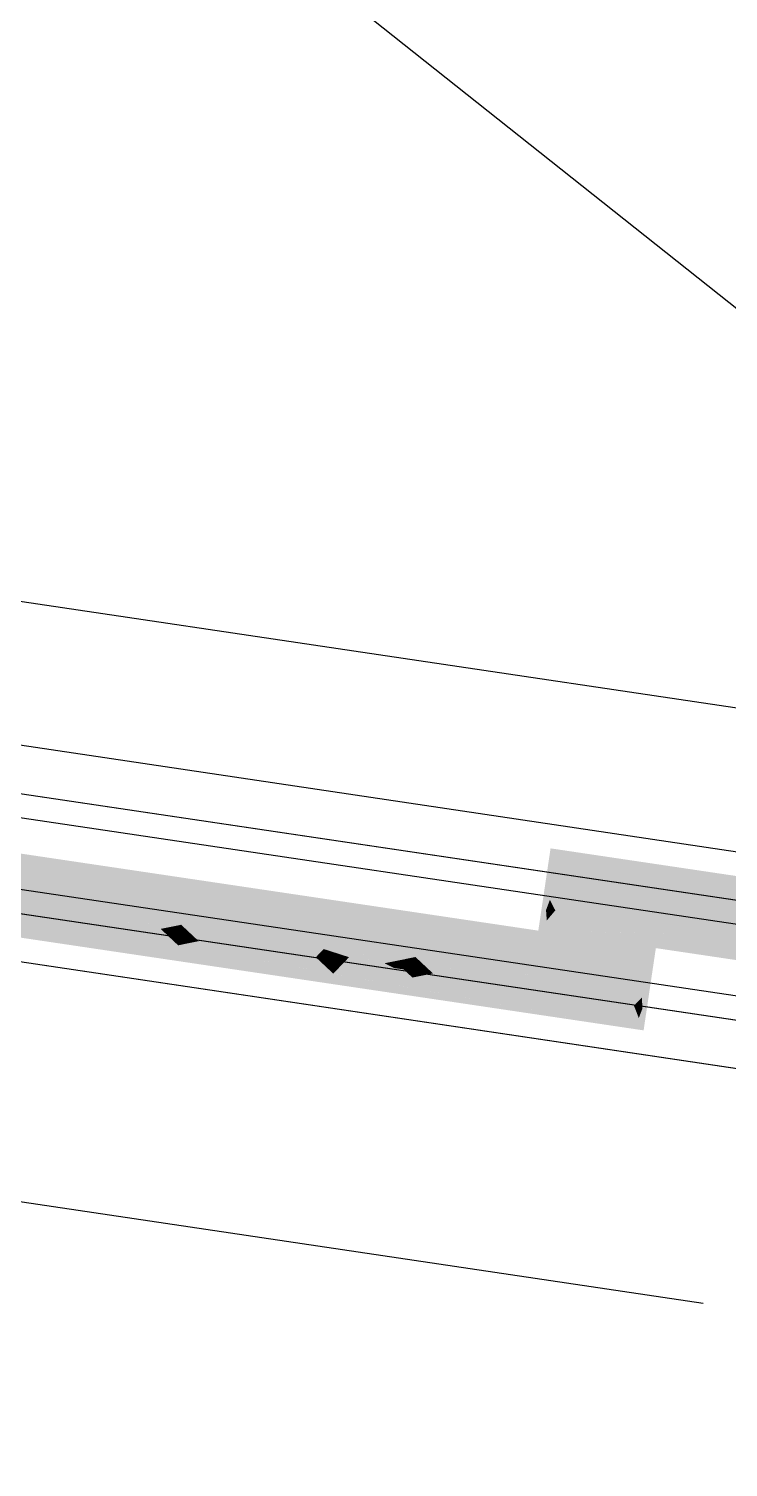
# Model space of a CAD drawing. Header units: millimetres. Extents: x 338 to 506, y 179 to 335.
# Drawn here: x 425.672 to 425.966, y 221.175 to 221.78 of the extents above; entities that cross this region are included whole.
import ezdxf
from ezdxf.enums import TextEntityAlignment as Align

# ---------------------------------------------------------------- set-up
doc = ezdxf.new("R2010")
doc.units = ezdxf.units.MM
doc.linetypes.add('CENTER', pattern=[2, 1.25, -0.25, 0.25, -0.25])
doc.linetypes.add('DASHED2', pattern=[0.375, 0.25, -0.125])
for name, color, linetype in [('DOORNOTE', 210, 'Continuous'), ('DOORNOTE___100', 210, 'Continuous'), ('EJES_DE_COLUMNA', 255, 'DASHED2'), ('MUROS', 32, 'Continuous'), ('REJAS', 151, 'Continuous')]:
    doc.layers.add(name, color=color, linetype=linetype)
doc.styles.add('ARIAL', font='txt', dxfattribs={"height": 1})

# ---------------------------------------------------------------- blocks, each defined once
blk = doc.blocks.new('*U972')
at = {"layer": 'REJAS', "color": 9, "linetype": 'Continuous', "extrusion": (0, 0, -1)}
for points in [[(-44.0479, 66.55333), (-44.0654, 67.08394), (-44.0654, 66.02272)], [(-44.03915, 66.28803), (-44.0304, 66.02272), (-44.0304, 66.55333)], [(-44.0479, 66.55333), (-44.0654, 66.02272), (-44.03915, 66.28803)], [(-44.04243, 66.25486), (-44.03696, 66.2217), (-44.03915, 66.28803)], [(-44.04243, 66.25486), (-44.04571, 66.2217), (-44.0397, 66.23828)], [(-44.04271, 66.22999), (-44.03696, 66.2217), (-44.0397, 66.23828)], [(-44.04271, 66.22999), (-44.0418, 66.22446), (-44.03984, 66.22584)], [(-44.0418, 66.22446), (-44.04271, 66.22999), (-44.04421, 66.22584)], [(-44.03984, 66.22584), (-44.0418, 66.22446), (-44.03696, 66.2217)], [(-44.03696, 66.2217), (-44.0418, 66.22446), (-44.04134, 66.2217)], [(-44.04134, 66.2217), (-44.0418, 66.22446), (-44.04571, 66.2217)], [(-44.04571, 66.2217), (-44.0418, 66.22446), (-44.04421, 66.22584)], [(-44.04025, 66.18854), (-44.03478, 66.15537), (-44.03696, 66.2217)], [(-44.04134, 66.2217), (-44.04088, 66.21894), (-44.03696, 66.2217)], [(-44.03696, 66.2217), (-44.04088, 66.21894), (-44.03847, 66.21755)], [(-44.04298, 66.20512), (-44.04025, 66.18854), (-44.03696, 66.2217)], [(-44.04088, 66.21894), (-44.03997, 66.21341), (-44.03847, 66.21755)], [(-44.04298, 66.20512), (-44.03997, 66.21341), (-44.04571, 66.2217)], [(-44.03997, 66.21341), (-44.04088, 66.21894), (-44.04284, 66.21755)], [(-44.04571, 66.2217), (-44.05228, 66.15537), (-44.04025, 66.18854)], [(-44.04284, 66.21755), (-44.04088, 66.21894), (-44.04571, 66.2217)], [(-44.04571, 66.2217), (-44.04088, 66.21894), (-44.04134, 66.2217)], [(-44.04025, 66.18854), (-44.04043, 66.17195), (-44.03751, 66.17195)], [(-44.04325, 66.18025), (-44.04043, 66.17195), (-44.04025, 66.18854)], [(-44.04626, 66.17195), (-44.04043, 66.17195), (-44.04325, 66.18025)], [(-44.03751, 66.17195), (-44.04043, 66.17195), (-44.03478, 66.15537)], [(-44.03478, 66.15537), (-44.04043, 66.17195), (-44.04052, 66.16366)], [(-44.04043, 66.17195), (-44.04626, 66.17195), (-44.04052, 66.16366)], [(-44.04626, 66.17195), (-44.04444, 66.1609), (-44.04052, 66.16366)], [(-44.04444, 66.1609), (-44.04626, 66.17195), (-44.04927, 66.16366)], [(-44.03478, 66.15537), (-44.04052, 66.16366), (-44.03961, 66.15814)], [(-44.03961, 66.15814), (-44.04052, 66.16366), (-44.04444, 66.1609)], [(-44.05228, 66.15537), (-44.04444, 66.1609), (-44.04927, 66.16366)], [(-44.03719, 66.15675), (-44.0393, 66.15629), (-44.03478, 66.15537)], [(-44.03478, 66.15537), (-44.0393, 66.15629), (-44.03915, 66.15537)], [(-44.03961, 66.15814), (-44.0393, 66.15629), (-44.03719, 66.15675)], [(-44.03915, 66.15537), (-44.0393, 66.15629), (-44.04353, 66.15537)], [(-44.0393, 66.15629), (-44.03961, 66.15814), (-44.04157, 66.15675)], [(-44.04353, 66.15537), (-44.0393, 66.15629), (-44.04157, 66.15675)], [(-44.03961, 66.15814), (-44.04444, 66.1609), (-44.04353, 66.15537)], [(-44.04353, 66.15537), (-44.04444, 66.1609), (-44.05228, 66.15537)], [(-44.04134, 66.08905), (-44.0304, 66.02272), (-44.03478, 66.15537)], [(-44.03478, 66.15537), (-44.039, 66.15445), (-44.03674, 66.15399)], [(-44.039, 66.15445), (-44.03478, 66.15537), (-44.03915, 66.15537)], [(-44.03478, 66.15537), (-44.04262, 66.14985), (-44.03778, 66.14708)], [(-44.04079, 66.13879), (-44.03806, 66.12221), (-44.03478, 66.15537)], [(-44.03674, 66.15399), (-44.039, 66.15445), (-44.0387, 66.15261)], [(-44.04262, 66.14985), (-44.04079, 66.13879), (-44.03778, 66.14708)], [(-44.0387, 66.15261), (-44.039, 66.15445), (-44.04111, 66.15399)], [(-44.0387, 66.15261), (-44.04111, 66.15399), (-44.04161, 66.15261)], [(-44.04161, 66.15261), (-44.04066, 66.15123), (-44.0387, 66.15261)], [(-44.04111, 66.15399), (-44.039, 66.15445), (-44.04353, 66.15537)], [(-44.04353, 66.15537), (-44.039, 66.15445), (-44.03915, 66.15537)], [(-44.04262, 66.14985), (-44.04066, 66.15123), (-44.04161, 66.15261)], [(-44.04681, 66.12221), (-44.04079, 66.13879), (-44.05228, 66.15537)], [(-44.04079, 66.13879), (-44.04262, 66.14985), (-44.04653, 66.14708)], [(-44.04111, 66.15399), (-44.04353, 66.15537), (-44.04161, 66.15261)], [(-44.05228, 66.15537), (-44.0654, 66.02272), (-44.04134, 66.08905)], [(-44.04353, 66.15537), (-44.04307, 66.15261), (-44.04161, 66.15261)], [(-44.04307, 66.15261), (-44.04262, 66.14985), (-44.04161, 66.15261)], [(-44.04653, 66.14708), (-44.04262, 66.14985), (-44.05228, 66.15537)], [(-44.05228, 66.15537), (-44.04262, 66.14985), (-44.04353, 66.15537)], [(-44.04079, 66.13879), (-44.04088, 66.1305), (-44.03943, 66.1305)], [(-44.0423, 66.13465), (-44.04088, 66.1305), (-44.04079, 66.13879)], [(-44.0438, 66.1305), (-44.04088, 66.1305), (-44.0423, 66.13465)], [(-44.03943, 66.1305), (-44.04088, 66.1305), (-44.03806, 66.12221)], [(-44.03806, 66.12221), (-44.04088, 66.1305), (-44.04093, 66.12635)], [(-44.04093, 66.12635), (-44.04289, 66.12497), (-44.03806, 66.12221)], [(-44.04088, 66.1305), (-44.0438, 66.1305), (-44.04093, 66.12635)], [(-44.0438, 66.1305), (-44.04289, 66.12497), (-44.04093, 66.12635)], [(-44.0453, 66.12635), (-44.04289, 66.12497), (-44.0438, 66.1305)], [(-44.04681, 66.12221), (-44.04289, 66.12497), (-44.0453, 66.12635)], [(-44.03806, 66.12221), (-44.04289, 66.12497), (-44.04243, 66.12221)], [(-44.03956, 66.11806), (-44.03806, 66.12221), (-44.04198, 66.11945)], [(-44.03806, 66.12221), (-44.04243, 66.12221), (-44.04198, 66.11945)], [(-44.04107, 66.11392), (-44.0397, 66.10563), (-44.03806, 66.12221)], [(-44.04107, 66.11392), (-44.03956, 66.11806), (-44.04198, 66.11945)], [(-44.04407, 66.10563), (-44.04107, 66.11392), (-44.04681, 66.12221)], [(-44.04198, 66.11945), (-44.04394, 66.11806), (-44.04107, 66.11392)], [(-44.04243, 66.12221), (-44.04681, 66.12221), (-44.04198, 66.11945)], [(-44.04681, 66.12221), (-44.04394, 66.11806), (-44.04198, 66.11945)], [(-44.04289, 66.12497), (-44.04681, 66.12221), (-44.04243, 66.12221)], [(-44.04407, 66.10563), (-44.0397, 66.10563), (-44.04107, 66.11392)], [(-44.04134, 66.08905), (-44.0397, 66.10563), (-44.04407, 66.10563)], [(-44.04134, 66.08905), (-44.0417, 66.05588), (-44.03587, 66.05588)], [(-44.04735, 66.07246), (-44.0417, 66.05588), (-44.04134, 66.08905)], [(-44.05337, 66.05588), (-44.0417, 66.05588), (-44.04735, 66.07246)], [(-44.03587, 66.05588), (-44.0417, 66.05588), (-44.0304, 66.02272)], [(-44.0304, 66.02272), (-44.0417, 66.05588), (-44.04189, 66.0393)], [(-44.0417, 66.05588), (-44.05337, 66.05588), (-44.04189, 66.0393)], [(-44.05337, 66.05588), (-44.04972, 66.03377), (-44.04189, 66.0393)], [(-44.04972, 66.03377), (-44.05337, 66.05588), (-44.05939, 66.0393)], [(-44.0304, 66.02272), (-44.04189, 66.0393), (-44.04006, 66.02825)], [(-44.04006, 66.02825), (-44.04189, 66.0393), (-44.04972, 66.03377)], [(-44.0654, 66.02272), (-44.04972, 66.03377), (-44.05939, 66.0393)], [(-44.04006, 66.02825), (-44.04972, 66.03377), (-44.0479, 66.02272)], [(-44.0479, 66.02272), (-44.04972, 66.03377), (-44.0654, 66.02272)], [(-44.03523, 66.02548), (-44.03946, 66.02456), (-44.0304, 66.02272)], [(-44.0304, 66.02272), (-44.03946, 66.02456), (-44.03915, 66.02272)], [(-44.04006, 66.02825), (-44.03946, 66.02456), (-44.03523, 66.02548)], [(-44.03915, 66.02272), (-44.03946, 66.02456), (-44.0479, 66.02272)], [(-44.03946, 66.02456), (-44.04006, 66.02825), (-44.04398, 66.02548)], [(-44.0479, 66.02272), (-44.03946, 66.02456), (-44.04398, 66.02548)]]:
    blk.add_solid(points, dxfattribs=at)
blk = doc.blocks.new('*U973')
at = {"layer": 'REJAS', "color": 9, "linetype": 'Continuous', "extrusion": (0, 0, -1)}
for points in [[(-44.07415, 66.00303), (-44.07124, 65.93333), (-44.0654, 66.07272)], [(-44.0654, 66.07272), (-44.07124, 65.93333), (-44.0654, 65.93333)], [(-44.0654, 66.07272), (-44.07488, 66.06691), (-44.07634, 66.0553)], [(-44.07014, 66.06982), (-44.0654, 66.07272), (-44.07439, 66.07078)], [(-44.0654, 66.07272), (-44.07415, 66.07272), (-44.07439, 66.07078)], [(-44.06978, 66.03787), (-44.0654, 66.07272), (-44.07561, 66.03787)], [(-44.0654, 66.07272), (-44.07634, 66.0553), (-44.07561, 66.03787)], [(-44.0829, 65.93333), (-44.07415, 66.00303), (-44.1004, 66.07272)], [(-44.07415, 66.07272), (-44.0829, 66.07272), (-44.07439, 66.07078)], [(-44.0829, 66.07272), (-44.07889, 66.06982), (-44.07439, 66.07078)], [(-44.07488, 66.06691), (-44.0829, 66.07272), (-44.08436, 66.0611)], [(-44.0829, 65.93333), (-44.1004, 66.07272), (-44.1004, 65.79394)], [(-44.0829, 66.07272), (-44.1004, 66.07272), (-44.08436, 66.0611)], [(-44.1004, 66.07272), (-44.09384, 66.0553), (-44.08436, 66.0611)], [(-44.07488, 66.06691), (-44.07014, 66.06982), (-44.07439, 66.07078)], [(-44.07439, 66.07078), (-44.07889, 66.06982), (-44.07488, 66.06691)], [(-44.07488, 66.06691), (-44.08436, 66.0611), (-44.07634, 66.0553)], [(-44.08728, 66.03787), (-44.07634, 66.0553), (-44.08436, 66.0611)], [(-44.08436, 66.0611), (-44.09384, 66.0553), (-44.08728, 66.03787)], [(-44.07561, 66.03787), (-44.07634, 66.0553), (-44.08728, 66.03787)], [(-44.07415, 66.00303), (-44.06978, 66.03787), (-44.07561, 66.03787)], [(-44.08071, 66.02045), (-44.07415, 66.00303), (-44.07561, 66.03787)], [(-44.08728, 66.03787), (-44.08071, 66.02045), (-44.07561, 66.03787)], [(-44.07634, 65.9856), (-44.07269, 65.96818), (-44.07415, 66.00303)]]:
    blk.add_solid(points, dxfattribs=at)
blk = doc.blocks.new('WWWDTAG')
at = {"layer": 'DOORNOTE'}
blk.add_lwpolyline([(3.8317, 0), (1.9158, 3.3183), (-1.9158, 3.3183), (-3.8317, 0), (-1.9158, -3.3183), (1.9158, -3.3183)], close=True, dxfattribs=at)
at = {"layer": 'DOORNOTE', "style": 'ARIAL'}
for tag, p in [('DOORTYPE', (0, 1.3914)), ('DOORNO.', (0, -1.5899))]:
    blk.add_attdef(tag, text='', height=1.9, dxfattribs=at).set_placement(p, align=Align.MIDDLE)
blk = doc.blocks.new('*U168')
at = {"layer": 'REJAS', "color": 18, "linetype": 'Continuous', "extrusion": (0, 0, -1)}
for points in [[(-2936.8138, 1967.16095), (-2936.8313, 1967.69156), (-2936.8313, 1966.63034)], [(-2936.80505, 1966.89564), (-2936.7963, 1966.63034), (-2936.7963, 1967.16095)], [(-2936.8138, 1967.16095), (-2936.8313, 1966.63034), (-2936.80505, 1966.89564)], [(-2936.80833, 1966.86248), (-2936.80286, 1966.82932), (-2936.80505, 1966.89564)], [(-2936.80833, 1966.86248), (-2936.81161, 1966.82932), (-2936.8056, 1966.8459)], [(-2936.80861, 1966.83761), (-2936.80286, 1966.82932), (-2936.8056, 1966.8459)], [(-2936.80861, 1966.83761), (-2936.80769, 1966.83208), (-2936.80573, 1966.83346)], [(-2936.80769, 1966.83208), (-2936.80861, 1966.83761), (-2936.81011, 1966.83346)], [(-2936.80573, 1966.83346), (-2936.80769, 1966.83208), (-2936.80286, 1966.82932)], [(-2936.80286, 1966.82932), (-2936.80769, 1966.83208), (-2936.80724, 1966.82932)], [(-2936.80724, 1966.82932), (-2936.80769, 1966.83208), (-2936.81161, 1966.82932)], [(-2936.81161, 1966.82932), (-2936.80769, 1966.83208), (-2936.81011, 1966.83346)], [(-2936.80614, 1966.79615), (-2936.80068, 1966.76299), (-2936.80286, 1966.82932)], [(-2936.80724, 1966.82932), (-2936.80678, 1966.82655), (-2936.80286, 1966.82932)], [(-2936.80286, 1966.82932), (-2936.80678, 1966.82655), (-2936.80437, 1966.82517)], [(-2936.80888, 1966.81273), (-2936.80614, 1966.79615), (-2936.80286, 1966.82932)], [(-2936.80678, 1966.82655), (-2936.80587, 1966.82102), (-2936.80437, 1966.82517)], [(-2936.80888, 1966.81273), (-2936.80587, 1966.82102), (-2936.81161, 1966.82932)], [(-2936.80587, 1966.82102), (-2936.80678, 1966.82655), (-2936.80874, 1966.82517)], [(-2936.81161, 1966.82932), (-2936.81818, 1966.76299), (-2936.80614, 1966.79615)], [(-2936.80874, 1966.82517), (-2936.80678, 1966.82655), (-2936.81161, 1966.82932)], [(-2936.81161, 1966.82932), (-2936.80678, 1966.82655), (-2936.80724, 1966.82932)], [(-2936.80614, 1966.79615), (-2936.80633, 1966.77957), (-2936.80341, 1966.77957)], [(-2936.80915, 1966.78786), (-2936.80633, 1966.77957), (-2936.80614, 1966.79615)], [(-2936.81216, 1966.77957), (-2936.80633, 1966.77957), (-2936.80915, 1966.78786)], [(-2936.80341, 1966.77957), (-2936.80633, 1966.77957), (-2936.80068, 1966.76299)], [(-2936.80068, 1966.76299), (-2936.80633, 1966.77957), (-2936.80642, 1966.77128)], [(-2936.80633, 1966.77957), (-2936.81216, 1966.77957), (-2936.80642, 1966.77128)], [(-2936.81216, 1966.77957), (-2936.81034, 1966.76852), (-2936.80642, 1966.77128)], [(-2936.81034, 1966.76852), (-2936.81216, 1966.77957), (-2936.81517, 1966.77128)], [(-2936.80068, 1966.76299), (-2936.80642, 1966.77128), (-2936.80551, 1966.76575)], [(-2936.80551, 1966.76575), (-2936.80642, 1966.77128), (-2936.81034, 1966.76852)], [(-2936.81818, 1966.76299), (-2936.81034, 1966.76852), (-2936.81517, 1966.77128)], [(-2936.80309, 1966.76437), (-2936.8052, 1966.76391), (-2936.80068, 1966.76299)], [(-2936.80068, 1966.76299), (-2936.8052, 1966.76391), (-2936.80505, 1966.76299)], [(-2936.80551, 1966.76575), (-2936.8052, 1966.76391), (-2936.80309, 1966.76437)], [(-2936.80505, 1966.76299), (-2936.8052, 1966.76391), (-2936.80943, 1966.76299)], [(-2936.8052, 1966.76391), (-2936.80551, 1966.76575), (-2936.80747, 1966.76437)], [(-2936.80943, 1966.76299), (-2936.8052, 1966.76391), (-2936.80747, 1966.76437)], [(-2936.80551, 1966.76575), (-2936.81034, 1966.76852), (-2936.80943, 1966.76299)], [(-2936.80943, 1966.76299), (-2936.81034, 1966.76852), (-2936.81818, 1966.76299)], [(-2936.80724, 1966.69666), (-2936.7963, 1966.63034), (-2936.80068, 1966.76299)], [(-2936.80068, 1966.76299), (-2936.8049, 1966.76207), (-2936.80264, 1966.76161)], [(-2936.8049, 1966.76207), (-2936.80068, 1966.76299), (-2936.80505, 1966.76299)], [(-2936.80068, 1966.76299), (-2936.80851, 1966.75746), (-2936.80368, 1966.7547)], [(-2936.80669, 1966.74641), (-2936.80396, 1966.72983), (-2936.80068, 1966.76299)], [(-2936.80264, 1966.76161), (-2936.8049, 1966.76207), (-2936.8046, 1966.76023)], [(-2936.8046, 1966.76023), (-2936.8049, 1966.76207), (-2936.80701, 1966.76161)], [(-2936.8046, 1966.76023), (-2936.80701, 1966.76161), (-2936.80751, 1966.76023)], [(-2936.80751, 1966.76023), (-2936.80655, 1966.75884), (-2936.8046, 1966.76023)], [(-2936.80701, 1966.76161), (-2936.8049, 1966.76207), (-2936.80943, 1966.76299)], [(-2936.80943, 1966.76299), (-2936.8049, 1966.76207), (-2936.80505, 1966.76299)], [(-2936.80851, 1966.75746), (-2936.80655, 1966.75884), (-2936.80751, 1966.76023)], [(-2936.81271, 1966.72983), (-2936.80669, 1966.74641), (-2936.81818, 1966.76299)], [(-2936.80701, 1966.76161), (-2936.80943, 1966.76299), (-2936.80751, 1966.76023)], [(-2936.81818, 1966.76299), (-2936.8313, 1966.63034), (-2936.80724, 1966.69666)], [(-2936.80943, 1966.76299), (-2936.80897, 1966.76023), (-2936.80751, 1966.76023)], [(-2936.80897, 1966.76023), (-2936.80851, 1966.75746), (-2936.80751, 1966.76023)], [(-2936.81243, 1966.7547), (-2936.80851, 1966.75746), (-2936.81818, 1966.76299)], [(-2936.81818, 1966.76299), (-2936.80851, 1966.75746), (-2936.80943, 1966.76299)], [(-2936.80851, 1966.75746), (-2936.80669, 1966.74641), (-2936.80368, 1966.7547)], [(-2936.80669, 1966.74641), (-2936.80851, 1966.75746), (-2936.81243, 1966.7547)], [(-2936.80669, 1966.74641), (-2936.80678, 1966.73812), (-2936.80532, 1966.73812)], [(-2936.8082, 1966.74226), (-2936.80678, 1966.73812), (-2936.80669, 1966.74641)], [(-2936.8097, 1966.73812), (-2936.80678, 1966.73812), (-2936.8082, 1966.74226)], [(-2936.80532, 1966.73812), (-2936.80678, 1966.73812), (-2936.80396, 1966.72983)], [(-2936.80396, 1966.72983), (-2936.80678, 1966.73812), (-2936.80683, 1966.73397)], [(-2936.80683, 1966.73397), (-2936.80879, 1966.73259), (-2936.80396, 1966.72983)], [(-2936.80678, 1966.73812), (-2936.8097, 1966.73812), (-2936.80683, 1966.73397)], [(-2936.8097, 1966.73812), (-2936.80879, 1966.73259), (-2936.80683, 1966.73397)], [(-2936.8112, 1966.73397), (-2936.80879, 1966.73259), (-2936.8097, 1966.73812)], [(-2936.81271, 1966.72983), (-2936.80879, 1966.73259), (-2936.8112, 1966.73397)], [(-2936.80396, 1966.72983), (-2936.80879, 1966.73259), (-2936.80833, 1966.72983)], [(-2936.80546, 1966.72568), (-2936.80396, 1966.72983), (-2936.80788, 1966.72706)], [(-2936.80396, 1966.72983), (-2936.80833, 1966.72983), (-2936.80788, 1966.72706)], [(-2936.80696, 1966.72153), (-2936.8056, 1966.71324), (-2936.80396, 1966.72983)], [(-2936.80997, 1966.71324), (-2936.80696, 1966.72153), (-2936.81271, 1966.72983)], [(-2936.80833, 1966.72983), (-2936.81271, 1966.72983), (-2936.80788, 1966.72706)], [(-2936.81271, 1966.72983), (-2936.80984, 1966.72568), (-2936.80788, 1966.72706)], [(-2936.80879, 1966.73259), (-2936.81271, 1966.72983), (-2936.80833, 1966.72983)], [(-2936.80696, 1966.72153), (-2936.80546, 1966.72568), (-2936.80788, 1966.72706)], [(-2936.80997, 1966.71324), (-2936.8056, 1966.71324), (-2936.80696, 1966.72153)], [(-2936.80788, 1966.72706), (-2936.80984, 1966.72568), (-2936.80696, 1966.72153)], [(-2936.80724, 1966.69666), (-2936.8056, 1966.71324), (-2936.80997, 1966.71324)], [(-2936.80724, 1966.69666), (-2936.8076, 1966.6635), (-2936.80177, 1966.6635)], [(-2936.81325, 1966.68008), (-2936.8076, 1966.6635), (-2936.80724, 1966.69666)], [(-2936.81927, 1966.6635), (-2936.8076, 1966.6635), (-2936.81325, 1966.68008)], [(-2936.80177, 1966.6635), (-2936.8076, 1966.6635), (-2936.7963, 1966.63034)], [(-2936.7963, 1966.63034), (-2936.8076, 1966.6635), (-2936.80779, 1966.64692)], [(-2936.8076, 1966.6635), (-2936.81927, 1966.6635), (-2936.80779, 1966.64692)], [(-2936.81927, 1966.6635), (-2936.81562, 1966.64139), (-2936.80779, 1966.64692)], [(-2936.81562, 1966.64139), (-2936.81927, 1966.6635), (-2936.82529, 1966.64692)], [(-2936.7963, 1966.63034), (-2936.80779, 1966.64692), (-2936.80596, 1966.63586)], [(-2936.80596, 1966.63586), (-2936.80779, 1966.64692), (-2936.81562, 1966.64139)], [(-2936.8313, 1966.63034), (-2936.81562, 1966.64139), (-2936.82529, 1966.64692)], [(-2936.80596, 1966.63586), (-2936.81562, 1966.64139), (-2936.8138, 1966.63034)], [(-2936.8138, 1966.63034), (-2936.81562, 1966.64139), (-2936.8313, 1966.63034)], [(-2936.80113, 1966.6331), (-2936.80535, 1966.63218), (-2936.7963, 1966.63034)], [(-2936.7963, 1966.63034), (-2936.80535, 1966.63218), (-2936.80505, 1966.63034)], [(-2936.80596, 1966.63586), (-2936.80535, 1966.63218), (-2936.80113, 1966.6331)], [(-2936.80505, 1966.63034), (-2936.80535, 1966.63218), (-2936.8138, 1966.63034)], [(-2936.80535, 1966.63218), (-2936.80596, 1966.63586), (-2936.80988, 1966.6331)], [(-2936.8138, 1966.63034), (-2936.80535, 1966.63218), (-2936.80988, 1966.6331)]]:
    blk.add_solid(points, dxfattribs=at)
blk = doc.blocks.new('*U169')
at = {"layer": 'REJAS', "color": 18, "linetype": 'Continuous', "extrusion": (0, 0, -1)}
for points in [[(-2936.84005, 1966.61064), (-2936.83713, 1966.54095), (-2936.8313, 1966.68034)], [(-2936.8313, 1966.68034), (-2936.83713, 1966.54095), (-2936.8313, 1966.54095)], [(-2936.8313, 1966.68034), (-2936.84078, 1966.67453), (-2936.84224, 1966.66291)], [(-2936.83604, 1966.67743), (-2936.8313, 1966.68034), (-2936.84029, 1966.6784)], [(-2936.8313, 1966.68034), (-2936.84005, 1966.68034), (-2936.84029, 1966.6784)], [(-2936.83568, 1966.64549), (-2936.8313, 1966.68034), (-2936.84151, 1966.64549)], [(-2936.8313, 1966.68034), (-2936.84224, 1966.66291), (-2936.84151, 1966.64549)], [(-2936.8488, 1966.54095), (-2936.84005, 1966.61064), (-2936.8663, 1966.68034)], [(-2936.84005, 1966.68034), (-2936.8488, 1966.68034), (-2936.84029, 1966.6784)], [(-2936.8488, 1966.68034), (-2936.84479, 1966.67743), (-2936.84029, 1966.6784)], [(-2936.84078, 1966.67453), (-2936.8488, 1966.68034), (-2936.85026, 1966.66872)], [(-2936.8488, 1966.54095), (-2936.8663, 1966.68034), (-2936.8663, 1966.40156)], [(-2936.8488, 1966.68034), (-2936.8663, 1966.68034), (-2936.85026, 1966.66872)], [(-2936.8663, 1966.68034), (-2936.85974, 1966.66291), (-2936.85026, 1966.66872)], [(-2936.84078, 1966.67453), (-2936.83604, 1966.67743), (-2936.84029, 1966.6784)], [(-2936.84029, 1966.6784), (-2936.84479, 1966.67743), (-2936.84078, 1966.67453)], [(-2936.84078, 1966.67453), (-2936.85026, 1966.66872), (-2936.84224, 1966.66291)], [(-2936.85318, 1966.64549), (-2936.84224, 1966.66291), (-2936.85026, 1966.66872)], [(-2936.85026, 1966.66872), (-2936.85974, 1966.66291), (-2936.85318, 1966.64549)], [(-2936.84151, 1966.64549), (-2936.84224, 1966.66291), (-2936.85318, 1966.64549)], [(-2936.84005, 1966.61064), (-2936.83568, 1966.64549), (-2936.84151, 1966.64549)], [(-2936.84661, 1966.62807), (-2936.84005, 1966.61064), (-2936.84151, 1966.64549)], [(-2936.85318, 1966.64549), (-2936.84661, 1966.62807), (-2936.84151, 1966.64549)], [(-2936.84224, 1966.59322), (-2936.83859, 1966.57579), (-2936.84005, 1966.61064)]]:
    blk.add_solid(points, dxfattribs=at)
blk = doc.blocks.new('V5')
at = {"layer": 'REJAS', "color": 18}
for p, q in [((2936.7863, 1968.00556, -0.00167), (2936.7863, 1965.31534)), ((2936.8763, 1965.31534), (2936.8763, 1968.00556, -0.00167)), ((2936.8063, 1967.97034), (2936.8063, 1965.34034)), ((2936.8163, 1965.34034), (2936.8163, 1967.97034)), ((2936.8463, 1967.97034), (2936.8463, 1965.34034)), ((2936.8563, 1967.97034), (2936.8563, 1965.34034))]:
    blk.add_line(p, q, dxfattribs=at)
at = {"layer": 'REJAS', "color": 18, "linetype": 'Continuous'}
for name in ['*U168', '*U169']:
    blk.add_blockref(name, (0, 0), dxfattribs=at)
blk = doc.blocks.new('EJES_ESTRUCTURALES')
at = {"layer": 'EJES_DE_COLUMNA', "color": 9, "linetype": 'CENTER'}
blk.add_line((675.14128, 131.2663), (675.14128, 199.7363), dxfattribs=at)
blk = doc.blocks.new('A$C7152A42C')
at = {"color": 32}
blk.add_line((44.1704, 67.39795, -0.00167), (44.1704, 64.70772), dxfattribs=at)
at = {"layer": 'REJAS', "color": 152}
for p, q in [((44.0204, 67.39795, -0.00167), (44.0204, 64.70772)), ((44.1104, 64.70772), (44.1104, 67.39795, -0.00167))]:
    blk.add_line(p, q, dxfattribs=at)
at = {"layer": 'REJAS', "color": 9}
for p, q in [((44.0404, 67.36272), (44.0404, 64.73272)), ((44.0504, 64.73272), (44.0504, 67.36272)), ((44.0804, 67.36272), (44.0804, 64.73272)), ((44.0904, 67.36272), (44.0904, 64.73272))]:
    blk.add_line(p, q, dxfattribs=at)
at = {"color": 32}
blk.add_blockref('V5', (-2892.7659, -1900.60762), dxfattribs=at)
at = {"layer": 'DOORNOTE___100', "color": 7, "xscale": 0.0958358650524881, "yscale": 0.0958358650524881, "zscale": 0.0958358650524881}
blk.add_blockref('WWWDTAG', (44.69167, 66.00754), dxfattribs=at)
at = {"layer": 'EJES_DE_COLUMNA'}
blk.add_blockref('EJES_ESTRUCTURALES', (-631.22088, -95.28525), dxfattribs=at)
at = {"layer": 'REJAS', "color": 9, "linetype": 'Continuous'}
for name in ['*U972', '*U973']:
    blk.add_blockref(name, (0, 0), dxfattribs=at)

msp = doc.modelspace()

# ---------------------------------------------------------------- block references
at = {"layer": 'MUROS', "color": 32, "rotation": 81.53046525965426}
msp.add_blockref('A$C7152A42C', (484.74824, 168.08442), dxfattribs=at)

doc.saveas('drawing.dxf')
